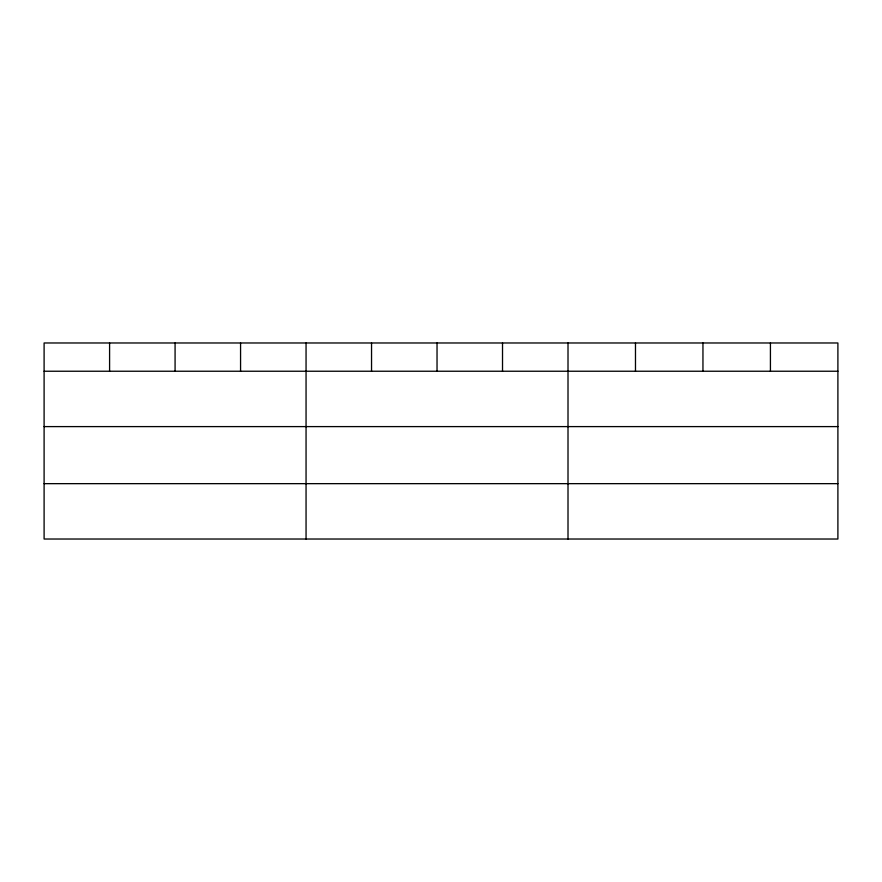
<?xml version="1.0" encoding="UTF-8"?>
<svg xmlns="http://www.w3.org/2000/svg" width="882" height="882" viewBox="0 0 882 882"><rect width="100%" height="100%" fill="white"/><g stroke="black" fill="none" stroke-linecap="round" stroke-linejoin="round"><path stroke-width="1.32" d="M837.9 426.601L837.9 342.977L44.1 342.977L44.1 539.023L837.9 539.023L837.9 426.601L44.1 426.601M44.1 371.234L837.9 371.234M44.1 483.656L837.9 483.656M770.427 342.977L770.427 371.234M702.954 342.977L702.954 371.234M635.481 342.977L635.481 371.234M568.008 342.977L568.008 539.023M502.52 342.977L502.52 371.234M437.031 342.977L437.031 371.234M371.543 342.977L371.543 371.234M306.054 342.977L306.054 539.023M240.565 342.977L240.565 371.234M175.077 342.977L175.077 371.234M109.589 342.977L109.589 371.234"/></g></svg>
